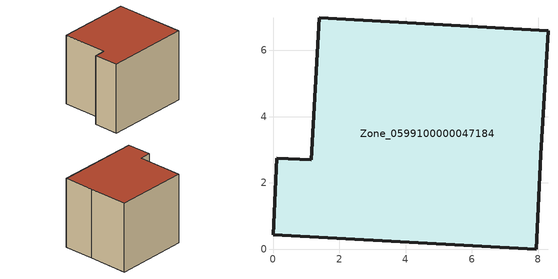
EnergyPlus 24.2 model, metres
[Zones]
Zone_0599100000047184
 floor ground (C_G): 7.94,0 0,0.44 0.11,2.75 1.15,2.7 1.39,6.98 8.3,6.59 8.08,2.85 z0
 wall outside (C_F): 1.15,2.7 0.11,2.75 0,0.44 7.94,0 8.08,2.85 8.3,6.59 1.39,6.98 1.15,2.7 z0:6.63
 roof outside (C_R): 8.3,6.59 1.39,6.98 1.15,2.7 0.11,2.75 0,0.44 7.94,0 8.08,2.85 z6.63
[BUILDING]
Pand.0599100000047184: North Axis=0; Terrain=City; Loads Convergence Tolerance Value=0.04; Temperature Convergence Tolerance Value=0.4; Solar Distribution=FullExterior; Maximum Number of Warmup Days=25; Minimum Number of Warmup Days=1
[Site:Location]
Rotterdam.The.Hague.AP_ZH_NLD Design_Conditions: Latitude=51.96; Longitude=4.45; Time Zone=1; Elevation=-4.5
[SITE:GROUNDTEMPERATURE:BUILDINGSURFACE]
18, 18, 18, 18, 18, 18, 18, 18, 18, 18, 18, 18
[MATERIAL] Thermal Absorptance=0.9; Solar Absorptance=0.7; Visible Absorptance=0.7
Name | Roughness | Thickness | Conductivity | Density | Specific Heat
G.TI.1946 | MediumSmooth | 0.15 | 1 | 540 | 1210
F.TI.1946 | Rough | 0.3 | 0.857143 | 1920 | 840
R.TI.1946 | MediumRough | 0.2 | 0.1 | 1500 | 1000
[CONSTRUCTION]
C_G: G.TI.1946
C_F: F.TI.1946
C_R: R.TI.1946
[ZONE]
Zone_0599100000047184: Type=1; Multiplier=1; Ceiling Height=Autocalculate; Volume=Autocalculate; Floor Area=autocalculate; Part of Total Floor Area=Yes
[ZONEINFILTRATION:DESIGNFLOWRATE]
Infil_Zone_0599100000047184: Zone or ZoneList or Space or SpaceList=Zone_0599100000047184; Schedule=AlwaysOn; Design Flow Rate Calculation Method=Flow/Area; Flow Rate per Floor Area=0.003; Constant Term Coefficient=1; Temperature Term Coefficient=0; Velocity Term Coefficient=0; Velocity Squared Term Coefficient=0
[HVACTEMPLATE:ZONE:IDEALLOADSAIRSYSTEM]
Zone_0599100000047184: Maximum Heating Supply Air Temperature=50; Minimum Cooling Supply Air Temperature=13; Maximum Heating Supply Air Humidity Ratio=0.0156; Minimum Cooling Supply Air Humidity Ratio=0.0077; Heating Limit=NoLimit; Cooling Limit=NoLimit; Dehumidification Control Type=ConstantSensibleHeatRatio; Cooling Sensible Heat Ratio=0.7; Dehumidification Setpoint=60; Humidification Control Type=None; Humidification Setpoint=30; Outdoor Air Method=None; Outdoor Air Flow Rate per Person=0.00944; Outdoor Air Flow Rate per Zone Floor Area=0; Outdoor Air Flow Rate per Zone=0; Demand Controlled Ventilation Type=None; Outdoor Air Economizer Type=NoEconomizer; Heat Recovery Type=None; Sensible Heat Recovery Effectiveness=0.7; Latent Heat Recovery Effectiveness=0.65
[ZONECONTROL:THERMOSTAT]
ThermostatControl_Zone_0599100000047184: Zone or ZoneList=Zone_0599100000047184; Control Type Schedule=DualSetpointControlType; Control 1=Thermostat_Zone_0599100000047184; Temperature Difference Between Cutout And Setpoint=0
[THERMOSTATSETPOINT:DUALSETPOINT]
Thermostat_Zone_0599100000047184: Heating Setpoint Temperature Schedule=HeatingSetpoint_Zone_0599100000047184; Cooling Setpoint Temperature Schedule=CoolingSetpoint_Zone_0599100000047184
[SCHEDULE:COMPACT]
HeatingSetpoint_Zone_0599100000047184: Through: 12/31, For: AllDays, Until: 24:00, 21
CoolingSetpoint_Zone_0599100000047184: Through: 12/31, For: AllDays, Until: 24:00, 24
DualSetpointControlType: Through: 12/31, For: AllDays, Until: 24:00, 4
AlwaysOn: Through: 12/31, For: AllDays, Until: 24:00, 1
